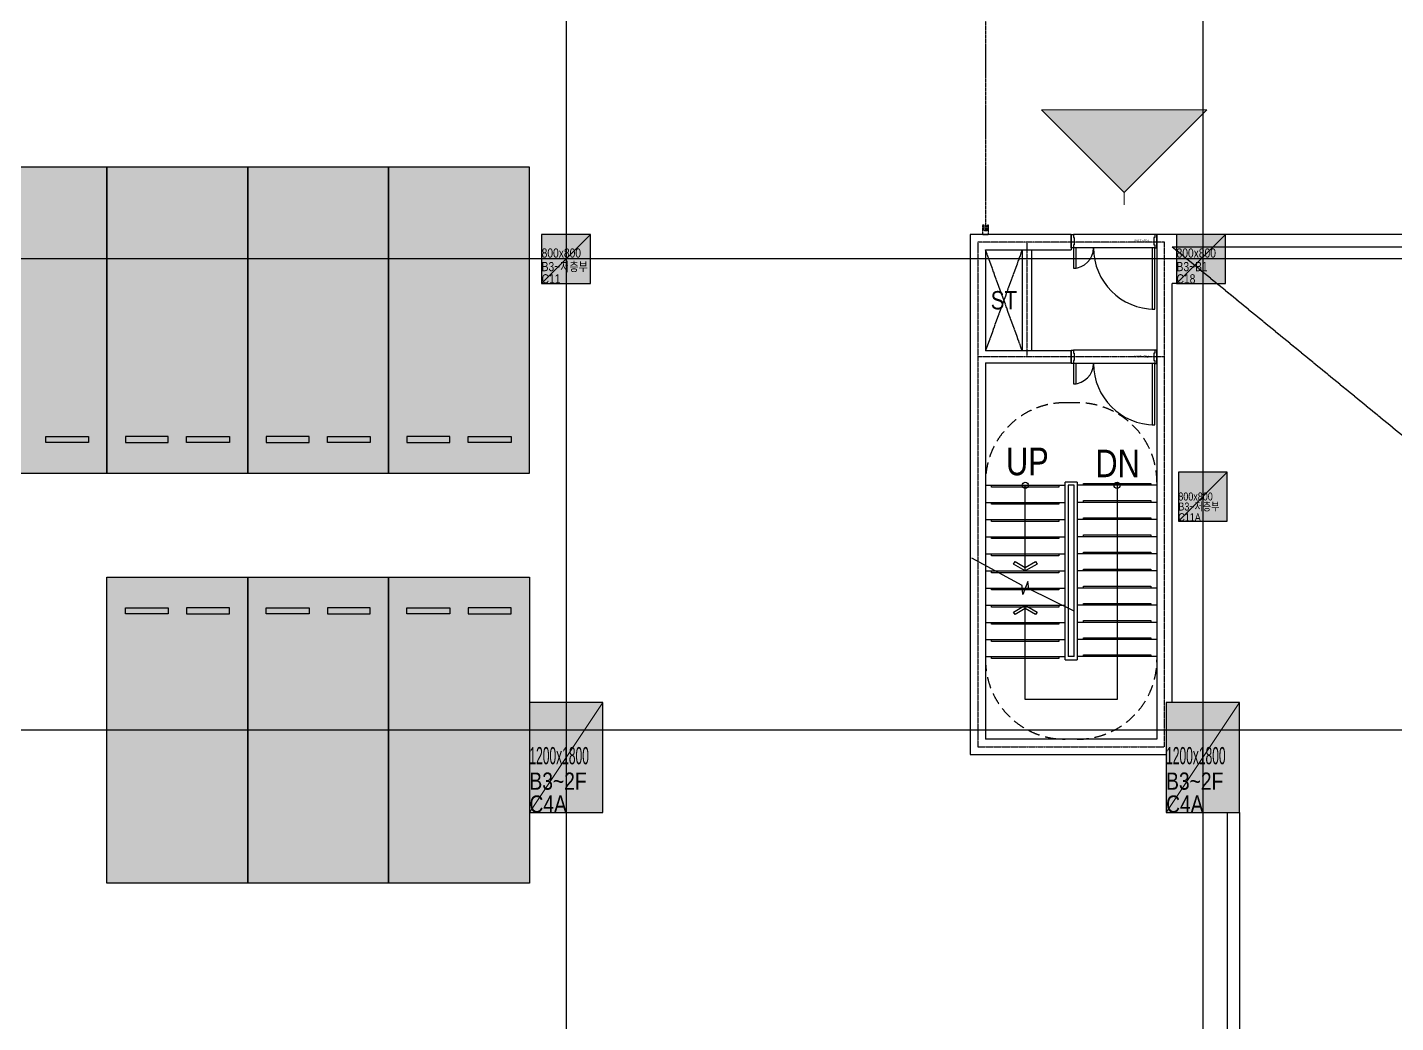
# Model space of a CAD drawing. Header units: millimetres. Extents: x -20379 to 476967, y -520228 to 220376.
# Drawn here: x 400794 to 423144, y -466203 to -449936 of the extents above; entities that cross this region are included whole.
import ezdxf
from ezdxf.enums import TextEntityAlignment as Align

# ---------------------------------------------------------------- set-up
doc = ezdxf.new("R2010")
doc.units = ezdxf.units.MM
doc.header["$MEASUREMENT"] = 0
for name, pattern in [('$0$X-CORE_B2F$0$CEN', [62, 60, -1, 0, -1]), ('$0$X-CORE_B2F$0$CENTER2', [1.125, 0.75, -0.125, 0.125, -0.125]), ('$0$X-CORE_B2F$0$HIDDEN', [9.525, 6.35, -3.175]), ('$0$X-F_EXIT_B2F$0$18$0$STYLE_19', [0.83328, 0.41656, -0.41672]), ('$0$X-GRID_B3~B1$0$CENTER2', [1.125, 0.75, -0.125, 0.125, -0.125]), ('$0$X-INT-B2$0$CEN', [62, 60, -1, 0, -1])]:
    doc.linetypes.add(name, pattern=pattern)
doc.layers.get('Defpoints').update_dxf_attribs({"color": 145, "lineweight": 9})
doc.layers.add('$0$NDC_S_HATCH MATERIAL', color=8, linetype='Continuous', lineweight=9)
doc.layers.add('$0$X-F_EXIT_B2F$0$X-F_EXIT_B2F$0$TEXT VN1', color=7, linetype='Continuous', lineweight=13)
for name, color, linetype in [('$0$X-COL-B2$0$A-254', 254, 'Continuous'), ('$0$X-COL-B2$0$A-COL', 2, 'Continuous'), ('$0$X-CORE_B2F$0$A-CEN2', 8, '$0$X-CORE_B2F$0$CENTER2'), ('$0$X-CORE_B2F$0$A-CON', 2, 'Continuous'), ('$0$X-CORE_B2F$0$A-DOOR', 4, 'Continuous'), ('$0$X-CORE_B2F$0$A-DOORF', 9, 'Continuous'), ('$0$X-CORE_B2F$0$A-ELE4', 8, 'Continuous'), ('$0$X-CORE_B2F$0$A-HR', 6, 'Continuous'), ('$0$X-CORE_B2F$0$A-OPEN1', 1, '$0$X-CORE_B2F$0$CEN'), ('$0$X-CORE_B2F$0$A-STR', 4, 'Continuous'), ('$0$X-CORE_B2F$0$A-SYM', 7, 'Continuous'), ('$0$X-CORE_B2F$0$A-WALD', 7, 'Continuous'), ('$0$X-F_EXIT_B2F$0$A-SHUTTER', 4, 'Continuous'), ('$0$X-F_EXIT_B2F$0$X-F_EXIT_B2F$0$F_exit', 3, 'Continuous'), ('$0$X-GRID_B3~B1$0$A-CEN1', 1, '$0$X-GRID_B3~B1$0$CENTER2'), ('$0$X-INT-B2$0$A-OPEN1', 1, '$0$X-INT-B2$0$CEN'), ('$0$X-INT-B2$0$A-PARK', 5, 'Continuous'), ('$0$X-INT-B2$0$A-WALB', 3, 'Continuous')]:
    doc.layers.add(name, color=color, linetype=linetype)
doc.styles.add('$0$X-COL-B2$0$Hrtext', font='arial.ttf', dxfattribs={"width": 0.8})
doc.styles.add('$0$X-CORE_B2F$0$$0$X-PLAN$0$Standard', font='')
doc.styles.add('$0$X-CORE_B2F$0$Hrtext', font='arial.ttf', dxfattribs={"width": 0.8})
doc.styles.add('$0$X-CORE_B2F$0$X-CORE-HOTEL-1F$0$Hrtext', font='arial.ttf', dxfattribs={"width": 0.8})
doc.styles.add('$0$X-GRID_B3~B1$0$Heerim', font='', dxfattribs={"width": 0.8})
doc.styles.get('$0$X-CORE_B2F$0$$0$X-PLAN$0$Standard').set_extended_font_data('DotumChe')
doc.styles.get('$0$X-GRID_B3~B1$0$Heerim').set_extended_font_data('Dotum')

# ---------------------------------------------------------------- blocks, each defined once
blk = doc.blocks.new('$0$258')
at = {"layer": '$0$X-COL-B2$0$A-254'}
h = blk.add_hatch(color=256, dxfattribs=at)
h.dxf.hatch_style = 1
h.paths.add_polyline_path([(508297, -140031), (507497, -140031), (507497, -140831), (508297, -140831)])
h = blk.add_hatch(color=256, dxfattribs=at)
h.dxf.hatch_style = 1
h.paths.add_polyline_path([(518668, -140031), (517868, -140031), (517868, -140831), (518668, -140831)])
h = blk.add_hatch(color=256, dxfattribs=at)
h.dxf.hatch_style = 1
h.paths.add_polyline_path([(518697, -143918), (517897, -143918), (517897, -144718), (518697, -144718)])
h = blk.add_hatch(color=256, dxfattribs=at)
h.dxf.hatch_style = 1
h.paths.add_polyline_path([(508497, -147681), (507297, -147681), (507297, -149481), (508497, -149481)])
h = blk.add_hatch(color=256, dxfattribs=at)
h.dxf.hatch_style = 1
h.paths.add_polyline_path([(518897, -147681), (517697, -147681), (517697, -149481), (518897, -149481)])
at = {"layer": '$0$X-F_EXIT_B2F$0$X-F_EXIT_B2F$0$F_exit', "true_color": 0xb56bff}
h = blk.add_hatch(color=191, dxfattribs=at)
h.dxf.hatch_style = 1
h.paths.add_polyline_path([(517012, -139346), (515662, -137996), (518362, -137996)])
at = {"layer": '$0$X-INT-B2$0$A-PARK'}
h = blk.add_hatch(color=254, dxfattribs=at)
h.dxf.hatch_style = 1
h.paths.add_polyline_path([(500397, -143931), (500397, -138931), (498097, -138931), (498097, -143931)])
h = blk.add_hatch(color=254, dxfattribs=at)
h.dxf.hatch_style = 1
h.paths.add_polyline_path([(502697, -143931), (502697, -138931), (500397, -138931), (500397, -143931)])
h = blk.add_hatch(color=254, dxfattribs=at)
h.dxf.hatch_style = 1
h.paths.add_polyline_path([(504997, -143931), (504997, -138931), (502697, -138931), (502697, -143931)])
h = blk.add_hatch(color=254, dxfattribs=at)
h.dxf.hatch_style = 1
h.paths.add_polyline_path([(507297, -143931), (507297, -138931), (504997, -138931), (504997, -143931)])
h = blk.add_hatch(color=254, dxfattribs=at)
h.dxf.hatch_style = 1
h.paths.add_polyline_path([(502697, -145631), (502697, -150631), (500397, -150631), (500397, -145631)])
h = blk.add_hatch(color=254, dxfattribs=at)
h.dxf.hatch_style = 1
h.paths.add_polyline_path([(504997, -145631), (504997, -150631), (502697, -150631), (502697, -145631)])
h = blk.add_hatch(color=254, dxfattribs=at)
h.dxf.hatch_style = 1
h.paths.add_polyline_path([(507297, -145631), (507297, -150631), (504997, -150631), (504997, -145631)])
at = {"layer": '$0$X-COL-B2$0$A-COL'}
for p, q in [((508297, -140031), (507497, -140031)), ((507497, -140031), (507497, -140831)), ((508297, -140831), (508297, -140031)), ((518668, -140031), (517868, -140031)), ((517868, -140031), (517868, -140831)), ((518668, -140831), (518668, -140031)), ((507497, -140831), (508297, -140831)), ((517868, -140831), (518668, -140831)), ((518697, -143918), (517897, -143918)), ((517897, -143918), (517897, -144718)), ((518697, -144718), (518697, -143918)), ((517897, -144718), (518697, -144718)), ((508497, -147681), (507297, -147681)), ((507297, -147681), (507297, -149481)), ((508497, -149481), (508497, -147681)), ((518897, -147681), (517697, -147681)), ((517697, -147681), (517697, -149481)), ((518897, -149481), (518897, -147681)), ((507297, -149481), (508497, -149481)), ((517697, -149481), (518897, -149481))]:
    blk.add_line(p, q, dxfattribs=at)
at = {"layer": '$0$X-CORE_B2F$0$A-CEN2'}
for p, q in [((514622, -140156), (514622, -148406)), ((517672, -140156), (514622, -140156)), ((515422, -140156), (515422, -142031)), ((517672, -148406), (517672, -140156)), ((517672, -142031), (514622, -142031)), ((514622, -148406), (517672, -148406))]:
    blk.add_line(p, q, dxfattribs=at)
at = {"layer": '$0$X-CORE_B2F$0$A-CON', "ltscale": 10}
for p, q in [((516147, -140031), (514497, -140031)), ((514497, -140031), (514497, -148531)), ((516147, -140031), (516147, -140281)), ((517868, -140031), (517547, -140031)), ((517547, -140031), (517547, -148281)), ((514747, -140281), (514747, -141931)), ((514747, -140281), (516147, -140281)), ((517797, -147681), (517797, -140831)), ((517868, -140831), (517797, -140831)), ((516147, -141931), (514747, -141931)), ((514747, -142131), (514747, -148281)), ((514747, -142131), (516147, -142131)), ((516147, -141931), (516147, -142131)), ((517547, -148281), (514747, -148281)), ((514497, -148531), (517697, -148531)), ((518697, -149481), (518697, -168931)), ((518897, -149481), (518897, -169131))]:
    blk.add_line(p, q, dxfattribs=at)
at = {"layer": '$0$X-CORE_B2F$0$A-DOOR'}
for p, q in [((516147, -140031), (516182, -140031)), ((516147, -140251), (516147, -140031)), ((516182, -140031), (516182, -140081)), ((516182, -140081), (516197, -140081)), ((516197, -140081), (516197, -140201)), ((517512, -140081), (517497, -140081)), ((517497, -140081), (517497, -140201)), ((517547, -140031), (517512, -140031)), ((517512, -140031), (517512, -140081)), ((517547, -140251), (517547, -140031)), ((516182, -140251), (516147, -140251)), ((516197, -140201), (516182, -140201)), ((516182, -140201), (516182, -140251)), ((516227, -140251), (516182, -140251)), ((516182, -140251), (516182, -140581)), ((516227, -140581), (516227, -140251)), ((517512, -140251), (517467, -140251)), ((517467, -140251), (517467, -141251)), ((517497, -140201), (517512, -140201)), ((517512, -140201), (517512, -140251)), ((517512, -141251), (517512, -140251)), ((517512, -140251), (517547, -140251)), ((516182, -140581), (516227, -140581)), ((517467, -141251), (517512, -141251)), ((516147, -141921), (516182, -141921)), ((516147, -142141), (516147, -141921)), ((516182, -141921), (516182, -141971)), ((517547, -141921), (517512, -141921)), ((517512, -141921), (517512, -141971)), ((517547, -142141), (517547, -141921)), ((516182, -142141), (516147, -142141)), ((516182, -141971), (516197, -141971)), ((516197, -142091), (516182, -142091)), ((516182, -142091), (516182, -142141)), ((516227, -142141), (516182, -142141)), ((516182, -142141), (516182, -142471)), ((516197, -141971), (516197, -142091)), ((516227, -142471), (516227, -142141)), ((517512, -142141), (517467, -142141)), ((517467, -142141), (517467, -143141)), ((517512, -141971), (517497, -141971)), ((517497, -141971), (517497, -142091)), ((517497, -142091), (517512, -142091)), ((517512, -142091), (517512, -142141)), ((517512, -143141), (517512, -142141)), ((517512, -142141), (517547, -142141)), ((516182, -142471), (516227, -142471)), ((517467, -143141), (517512, -143141))]:
    blk.add_line(p, q, dxfattribs=at)
at = {"layer": '$0$X-CORE_B2F$0$A-DOORF'}
for centre, radius, start, end in [((516182, -140251), 330, 270, 360), ((517512, -140251), 1000, 180, 270), ((516182, -142141), 330, 270, 360), ((517512, -142141), 1000, 180, 270)]:
    blk.add_arc(centre, radius, start, end, dxfattribs=at)
at = {"layer": '$0$X-CORE_B2F$0$A-ELE4'}
for p, q in [((517512, -140031), (516182, -140031)), ((517512, -140251), (516182, -140251)), ((517512, -141921), (516182, -141921)), ((517512, -142141), (516182, -142141)), ((514847, -144161), (514847, -144131)), ((515947, -144131), (515947, -144161)), ((516347, -144131), (516347, -144101)), ((516347, -144101), (517447, -144101)), ((517447, -144101), (517447, -144131)), ((515947, -144161), (514847, -144161)), ((516347, -144411), (516347, -144381)), ((516347, -144381), (517447, -144381)), ((517447, -144381), (517447, -144411)), ((514847, -144441), (514847, -144411)), ((515947, -144441), (514847, -144441)), ((515947, -144411), (515947, -144441)), ((514847, -144721), (514847, -144691)), ((515947, -144721), (514847, -144721)), ((515947, -144691), (515947, -144721)), ((516347, -144691), (516347, -144661)), ((516347, -144661), (517447, -144661)), ((517447, -144661), (517447, -144691)), ((514847, -145001), (514847, -144971)), ((515947, -145001), (514847, -145001)), ((515947, -144971), (515947, -145001)), ((516347, -144971), (516347, -144941)), ((516347, -144941), (517447, -144941)), ((517447, -144941), (517447, -144971)), ((514847, -145281), (514847, -145251)), ((515947, -145251), (515947, -145281)), ((516347, -145251), (516347, -145221)), ((516347, -145221), (517447, -145221)), ((517447, -145221), (517447, -145251)), ((515947, -145281), (514847, -145281)), ((514847, -145561), (514847, -145531)), ((515947, -145561), (514847, -145561)), ((515947, -145531), (515947, -145561)), ((516347, -145531), (516347, -145501)), ((516347, -145501), (517447, -145501)), ((517447, -145501), (517447, -145531)), ((514847, -145841), (514847, -145811)), ((515947, -145841), (514847, -145841)), ((515947, -145811), (515947, -145841)), ((516347, -145811), (516347, -145781)), ((516347, -145781), (517447, -145781)), ((517447, -145781), (517447, -145811)), ((514847, -146121), (514847, -146091)), ((515947, -146121), (514847, -146121)), ((515947, -146091), (515947, -146121)), ((516347, -146091), (516347, -146061)), ((516347, -146061), (517447, -146061)), ((517447, -146061), (517447, -146091)), ((514847, -146401), (514847, -146371)), ((515947, -146371), (515947, -146401)), ((516347, -146371), (516347, -146341)), ((516347, -146341), (517447, -146341)), ((517447, -146341), (517447, -146371)), ((515947, -146401), (514847, -146401)), ((514847, -146681), (514847, -146651)), ((515947, -146681), (514847, -146681)), ((515947, -146651), (515947, -146681)), ((516347, -146651), (516347, -146621)), ((516347, -146621), (517447, -146621)), ((517447, -146621), (517447, -146651)), ((514847, -146961), (514847, -146931)), ((515947, -146961), (514847, -146961)), ((515947, -146931), (515947, -146961)), ((516347, -146931), (516347, -146901)), ((516347, -146901), (517447, -146901)), ((517447, -146901), (517447, -146931))]:
    blk.add_line(p, q, dxfattribs=at)
at = {"layer": '$0$X-CORE_B2F$0$A-HR'}
for p, q in [((516047, -146981), (516047, -144081)), ((516247, -144081), (516047, -144081)), ((516097, -144131), (516097, -146931)), ((516197, -144131), (516097, -144131)), ((516197, -146931), (516197, -144131)), ((516247, -144081), (516247, -146981)), ((516047, -146981), (516247, -146981)), ((516197, -146931), (516097, -146931))]:
    blk.add_line(p, q, dxfattribs=at)
at = {"layer": '$0$X-CORE_B2F$0$A-OPEN1'}
for p, q in [((515347, -140281), (514747, -141931)), ((515347, -141931), (514747, -140281))]:
    blk.add_line(p, q, dxfattribs=at)
at = {"layer": '$0$X-CORE_B2F$0$A-STR', "color": 8, "linetype": '$0$X-CORE_B2F$0$HIDDEN', "ltscale": 30}
for p, q in [((516247, -142781), (516047, -142781)), ((516247, -148281), (516047, -148281))]:
    blk.add_line(p, q, dxfattribs=at)
at = {"layer": '$0$X-CORE_B2F$0$A-STR'}
for p, q in [((514747, -144131), (516047, -144131)), ((517547, -144131), (516247, -144131)), ((514747, -144411), (516047, -144411)), ((517547, -144411), (516247, -144411)), ((514747, -144691), (516047, -144691)), ((517547, -144691), (516247, -144691)), ((514747, -144971), (516047, -144971)), ((517547, -144971), (516247, -144971)), ((514747, -145251), (516047, -145251)), ((517547, -145251), (516247, -145251)), ((514747, -145531), (516047, -145531)), ((517547, -145531), (516247, -145531)), ((514747, -145811), (516047, -145811)), ((517547, -145811), (516247, -145811)), ((514747, -146091), (516047, -146091)), ((517547, -146091), (516247, -146091)), ((514747, -146371), (516047, -146371)), ((517547, -146371), (516247, -146371)), ((514747, -146651), (516047, -146651)), ((517547, -146651), (516247, -146651)), ((514747, -146931), (516047, -146931)), ((517547, -146931), (516247, -146931))]:
    blk.add_line(p, q, dxfattribs=at)
at = {"layer": '$0$X-CORE_B2F$0$A-STR', "color": 8, "linetype": '$0$X-CORE_B2F$0$HIDDEN', "ltscale": 30}
for centre, start, end in [((516047, -144081), 90, 180), ((516247, -144081), 0, 90), ((516047, -146981), 180, 270), ((516247, -146981), 270, 0)]:
    blk.add_arc(centre, 1300, start, end, dxfattribs=at)
at = {"layer": '$0$X-CORE_B2F$0$A-SYM'}
for p, q in [((515397, -145531), (515397, -144131)), ((516897, -144131), (516897, -147631)), ((515345, -145769), (514526, -145323)), ((515205, -145420), (515229, -145378)), ((515397, -145531), (515205, -145420)), ((515229, -145378), (515397, -145475)), ((515397, -145475), (515565, -145378)), ((515589, -145420), (515397, -145531)), ((515565, -145378), (515589, -145420)), ((515438, -145704), (515355, -145917)), ((515454, -145820), (515438, -145704)), ((515355, -145917), (515345, -145769)), ((516193, -146187), (515454, -145820)), ((515205, -146202), (515397, -146091)), ((515397, -146146), (515229, -146243)), ((515397, -146091), (515589, -146202)), ((515397, -147631), (515397, -146091)), ((515565, -146243), (515397, -146146)), ((515229, -146243), (515205, -146202)), ((515589, -146202), (515565, -146243)), ((516897, -147631), (515397, -147631))]:
    blk.add_line(p, q, dxfattribs=at)
for centre in [(515397, -144131), (516897, -144131)]:
    blk.add_circle(centre, 50, dxfattribs=at)
at = {"layer": '$0$X-CORE_B2F$0$A-WALD', "ltscale": 10}
for p, q in [((515347, -140281), (515347, -141931)), ((515497, -140281), (515497, -141931))]:
    blk.add_line(p, q, dxfattribs=at)
at = {"layer": '$0$X-F_EXIT_B2F$0$A-SHUTTER', "linetype": '$0$X-F_EXIT_B2F$0$18$0$STYLE_19'}
for p, q in [((514747, -132991), (514747, -139971)), ((514727, -139881), (514697, -139881)), ((514697, -139881), (514697, -140031)), ((514727, -139971), (514727, -139881)), ((514767, -139881), (514767, -139971)), ((514797, -139881), (514767, -139881)), ((514797, -140031), (514797, -139881)), ((514697, -140031), (514797, -140031)), ((514767, -139971), (514727, -139971))]:
    blk.add_line(p, q, dxfattribs=at)
at = {"layer": '$0$X-F_EXIT_B2F$0$X-F_EXIT_B2F$0$TEXT VN1'}
for p, q in [((515662, -137996), (518362, -137996)), ((517012, -139346), (515662, -137996)), ((518362, -137996), (517012, -139346))]:
    blk.add_line(p, q, dxfattribs=at)
at = {"layer": '$0$X-GRID_B3~B1$0$A-CEN1', "ltscale": 10}
for p, q in [((507897, -71986), (507897, -206938)), ((518297, -71986), (518297, -206938)), ((565437, -140431), (425347, -140431)), ((565437, -148131), (425347, -148131))]:
    blk.add_line(p, q, dxfattribs=at)
at = {"layer": '$0$X-INT-B2$0$A-OPEN1'}
blk.add_line((517797, -140231), (553047, -169131), dxfattribs=at)
at = {"layer": '$0$X-INT-B2$0$A-PARK'}
for p, q in [((500397, -138931), (498097, -138931)), ((502697, -138931), (500397, -138931)), ((500397, -138931), (500397, -143931)), ((500397, -143931), (500397, -138931)), ((504997, -138931), (502697, -138931)), ((502697, -138931), (502697, -143931)), ((502697, -143931), (502697, -138931)), ((507297, -138931), (504997, -138931)), ((504997, -138931), (504997, -143931)), ((504997, -143931), (504997, -138931)), ((507297, -143931), (507297, -138931)), ((499397, -143431), (499397, -143331)), ((499397, -143331), (500097, -143331)), ((500097, -143431), (499397, -143431)), ((500097, -143331), (500097, -143431)), ((501397, -143331), (500697, -143331)), ((500697, -143331), (500697, -143431)), ((500697, -143431), (501397, -143431)), ((501397, -143431), (501397, -143331)), ((501697, -143431), (501697, -143331)), ((501697, -143331), (502397, -143331)), ((502397, -143431), (501697, -143431)), ((502397, -143331), (502397, -143431)), ((503697, -143331), (502997, -143331)), ((502997, -143331), (502997, -143431)), ((502997, -143431), (503697, -143431)), ((503697, -143431), (503697, -143331)), ((503997, -143431), (503997, -143331)), ((503997, -143331), (504697, -143331)), ((504697, -143431), (503997, -143431)), ((504697, -143331), (504697, -143431)), ((505997, -143331), (505297, -143331)), ((505297, -143331), (505297, -143431)), ((505297, -143431), (505997, -143431)), ((505997, -143431), (505997, -143331)), ((506297, -143431), (506297, -143331)), ((506297, -143331), (506997, -143331)), ((506997, -143431), (506297, -143431)), ((506997, -143331), (506997, -143431)), ((498097, -143931), (500397, -143931)), ((500397, -143931), (502697, -143931)), ((502697, -143931), (504997, -143931)), ((504997, -143931), (507297, -143931)), ((500397, -150631), (500397, -145631)), ((500397, -145631), (502697, -145631)), ((502697, -150631), (502697, -145631)), ((502697, -145631), (504997, -145631)), ((502697, -145631), (502697, -150631)), ((504997, -150631), (504997, -145631)), ((504997, -145631), (507297, -145631)), ((504997, -145631), (504997, -150631)), ((507297, -145631), (507297, -150631)), ((500697, -146231), (500697, -146131)), ((500697, -146131), (501397, -146131)), ((501397, -146131), (501397, -146231)), ((501697, -146131), (501697, -146231)), ((502397, -146131), (501697, -146131)), ((502397, -146231), (502397, -146131)), ((502997, -146231), (502997, -146131)), ((502997, -146131), (503697, -146131)), ((503697, -146131), (503697, -146231)), ((503997, -146131), (503997, -146231)), ((504697, -146131), (503997, -146131)), ((504697, -146231), (504697, -146131)), ((505297, -146231), (505297, -146131)), ((505297, -146131), (505997, -146131)), ((505997, -146131), (505997, -146231)), ((506297, -146131), (506297, -146231)), ((506997, -146131), (506297, -146131)), ((506997, -146231), (506997, -146131)), ((501397, -146231), (500697, -146231)), ((501697, -146231), (502397, -146231)), ((503697, -146231), (502997, -146231)), ((503997, -146231), (504697, -146231)), ((505997, -146231), (505297, -146231)), ((506297, -146231), (506997, -146231)), ((502697, -150631), (500397, -150631)), ((504997, -150631), (502697, -150631)), ((507297, -150631), (504997, -150631))]:
    blk.add_line(p, q, dxfattribs=at)
at = {"layer": '$0$X-INT-B2$0$A-WALB', "ltscale": 10}
for p, q in [((527547, -140031), (517797, -140031)), ((517797, -140231), (527547, -140231))]:
    blk.add_line(p, q, dxfattribs=at)
at = {"layer": 'Defpoints'}
for p, q in [((517012, -139346), (517012, -139546)), ((508297, -140031), (507497, -140831)), ((518668, -140031), (517868, -140831)), ((518697, -143918), (517897, -144718)), ((508497, -147681), (507297, -149481)), ((518897, -147681), (517697, -149481))]:
    blk.add_line(p, q, dxfattribs=at)
at = {"style": '$0$X-GRID_B3~B1$0$Heerim', "width": 0.8}
for p in [(336345, -75064), (371545, -75064), (419545, -75064), (470745, -75064), (553745, -75064)]:
    blk.add_attdef('NO', text='', height=1000, dxfattribs=at).set_placement(p, align=Align.MIDDLE_CENTER)
for p in [(573015, -105332), (573015, -115032), (573015, -121932), (573015, -130632), (573015, -139932)]:
    blk.add_attdef('NO', text='', height=1000, rotation=90, dxfattribs=at).set_placement(p, align=Align.MIDDLE_CENTER)
at = {"layer": 'Defpoints', "linetype": 'Continuous', "style": '$0$X-CORE_B2F$0$$0$X-PLAN$0$Standard', "text_generation_flag": 6}
for p in [(517295, -140134), (517295, -142024)]:
    blk.add_text('FSD-1300', height=37.5, dxfattribs=at).set_placement(p, align=Align.MIDDLE)
at = {"layer": 'Defpoints', "style": '$0$X-COL-B2$0$Hrtext'}
for s, height, width, p in [('800x800', 150, 0.8, (507497, -140409)), ('800x800', 150, 0.8, (517868, -140409)), ('B3~저층부', 150, 0.8, (507497, -140631)), ('B3~B1', 150, 0.8, (517868, -140631)), ('800x800', 131.2, 0.8, (517897, -144379)), ('B3~저층부', 131.2, 0.8, (517897, -144543)), ('1200x1800', 281.2, 0.5, (507297, -148690)), ('1200x1800', 281.2, 0.5, (517697, -148690)), ('B3~2F', 281.2, 0.8, (507297, -149106)), ('B3~2F', 281.2, 0.8, (517697, -149106))]:
    blk.add_text(s, height=height, dxfattribs=dict(at, width=width)).set_placement(p)
at = {"layer": 'Defpoints', "color": 6, "style": '$0$X-COL-B2$0$Hrtext', "width": 0.8}
for s, height, p in [('C11', 150, (507497, -140831)), ('C18', 150, (517868, -140831)), ('C11A', 131.2, (517897, -144718)), ('C4A', 281.2, (507297, -149481)), ('C4A', 281.2, (517697, -149481))]:
    blk.add_text(s, height=height, dxfattribs=at).set_placement(p)
at = {"layer": 'Defpoints', "width": 0.8}
for s, height, style, p in [('ST', 300, '$0$X-CORE_B2F$0$X-CORE-HOTEL-1F$0$Hrtext', (515047, -141106)), ('UP', 450, '$0$X-CORE_B2F$0$Hrtext', (515431, -143741)), ('DN', 450, '$0$X-CORE_B2F$0$Hrtext', (516905, -143773))]:
    blk.add_text(s, height=height, dxfattribs=dict(at, style=style)).set_placement(p, align=Align.MIDDLE_CENTER)

msp = doc.modelspace()

# ---------------------------------------------------------------- block references
at = {"layer": '$0$NDC_S_HATCH MATERIAL'}
msp.add_blockref('$0$258', (-98302, -313290), dxfattribs=at)

doc.saveas('drawing.dxf')
